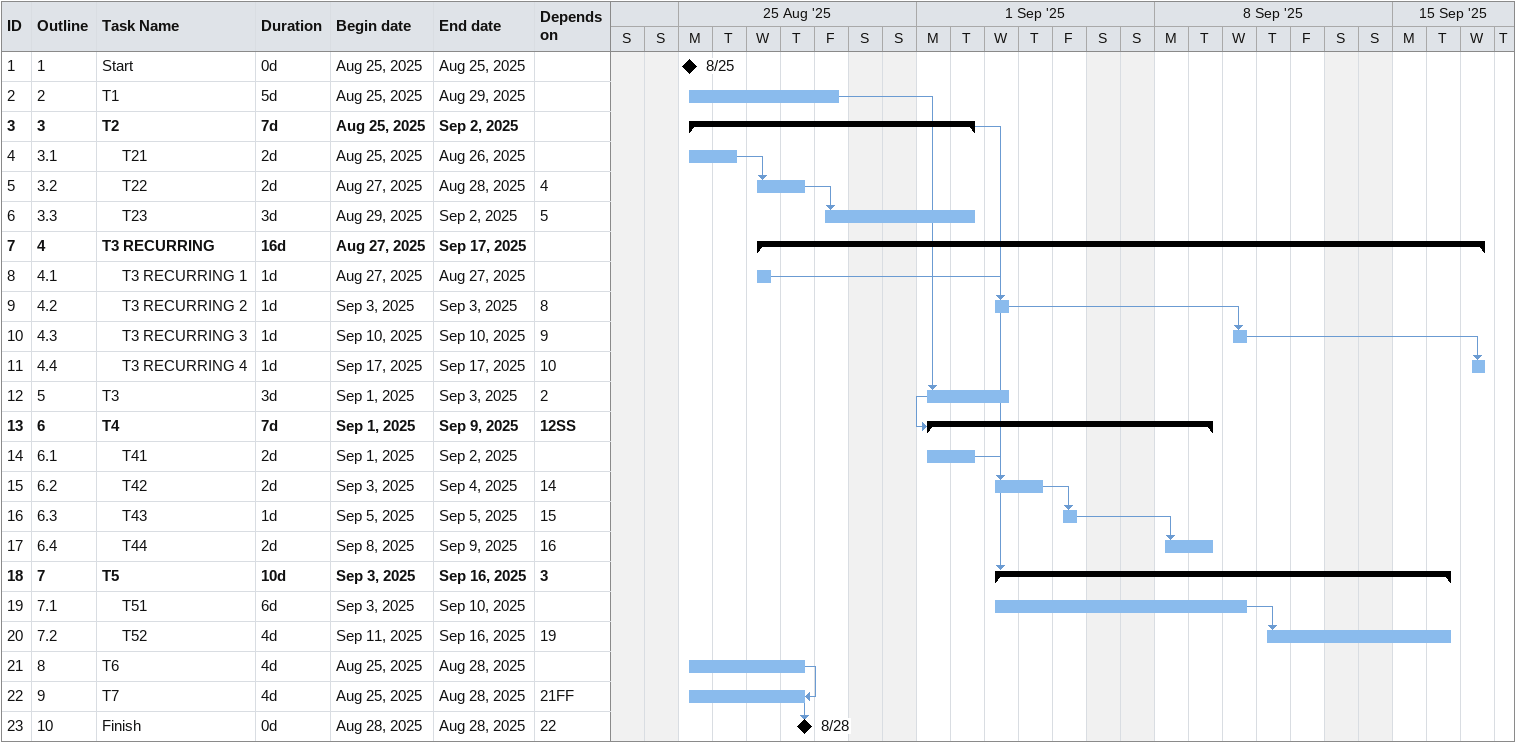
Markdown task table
| ID | WBS | Task | Duration | Start | Finish | Predecessors |
|---|---|---|---|---|---|---|
| 1 | 1 | Start | 0d | 2025-08-25 | 2025-08-25 |  |
| 2 | 2 | T1 | 5d | 2025-08-25 | 2025-08-29 |  |
| 3 | 3 | **T2** | 7d | 2025-08-25 | 2025-09-02 |  |
| 4 | 3.1 | T21 | 2d | 2025-08-25 | 2025-08-26 |  |
| 5 | 3.2 | T22 | 2d | 2025-08-27 | 2025-08-28 | 4 |
| 6 | 3.3 | T23 | 3d | 2025-08-29 | 2025-09-02 | 5 |
| 7 | 4 | **T3 RECURRING** | 16d | 2025-08-27 | 2025-09-17 |  |
| 8 | 4.1 | T3 RECURRING 1 | 1d | 2025-08-27 | 2025-08-27 |  |
| 9 | 4.2 | T3 RECURRING 2 | 1d | 2025-09-03 | 2025-09-03 | 8 |
| 10 | 4.3 | T3 RECURRING 3 | 1d | 2025-09-10 | 2025-09-10 | 9 |
| 11 | 4.4 | T3 RECURRING 4 | 1d | 2025-09-17 | 2025-09-17 | 10 |
| 12 | 5 | T3 | 3d | 2025-09-01 | 2025-09-03 | 2 |
| 13 | 6 | **T4** | 7d | 2025-09-01 | 2025-09-09 | 12SS |
| 14 | 6.1 | T41 | 2d | 2025-09-01 | 2025-09-02 |  |
| 15 | 6.2 | T42 | 2d | 2025-09-03 | 2025-09-04 | 14 |
| 16 | 6.3 | T43 | 1d | 2025-09-05 | 2025-09-05 | 15 |
| 17 | 6.4 | T44 | 2d | 2025-09-08 | 2025-09-09 | 16 |
| 18 | 7 | **T5** | 10d | 2025-09-03 | 2025-09-16 | 3 |
| 19 | 7.1 | T51 | 6d | 2025-09-03 | 2025-09-10 |  |
| 20 | 7.2 | T52 | 4d | 2025-09-11 | 2025-09-16 | 19 |
| 21 | 8 | T6 | 4d | 2025-08-25 | 2025-08-28 |  |
| 22 | 9 | T7 | 4d | 2025-08-25 | 2025-08-28 | 21FF |
| 23 | 10 | Finish | 0d | 2025-08-28 | 2025-08-28 | 22 |
